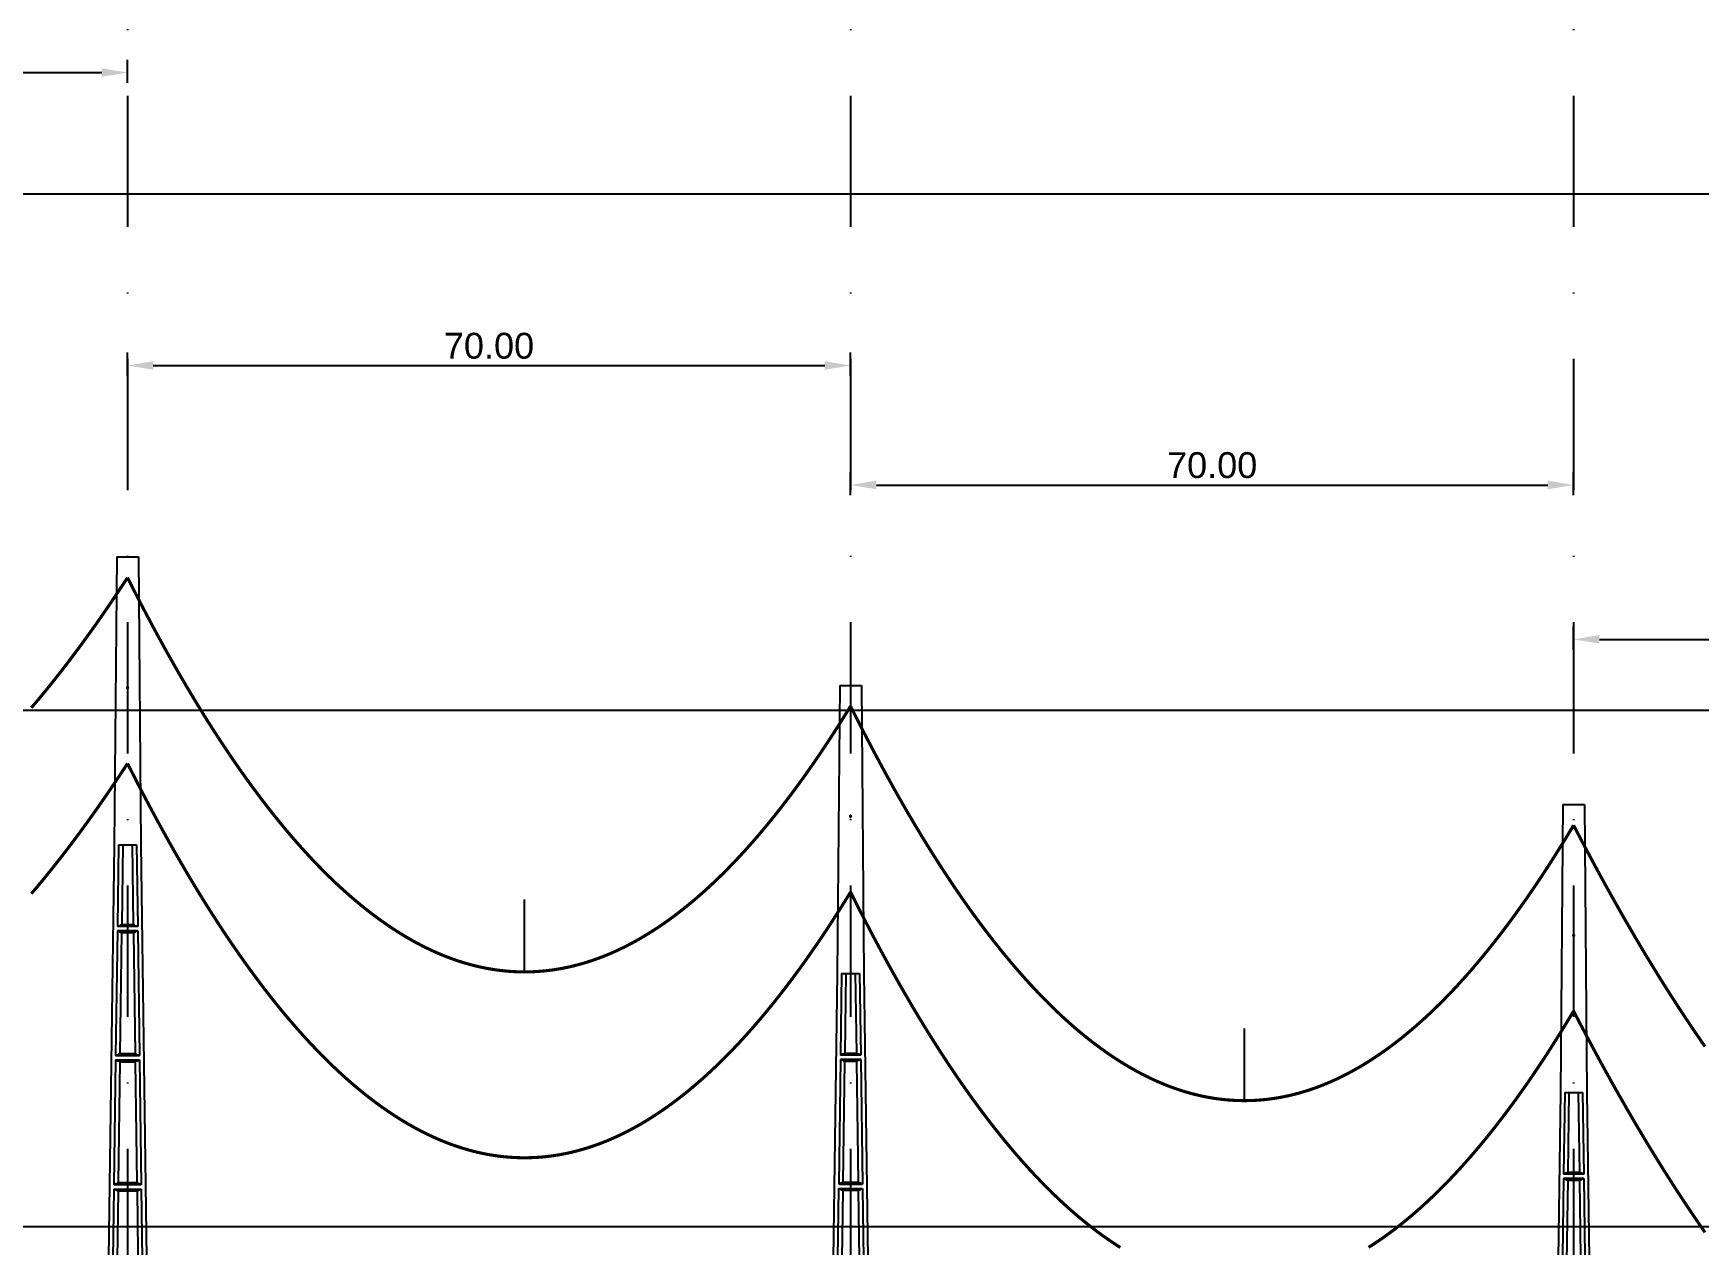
# Model space of a CAD drawing. Header units: metres. Extents: x -121 to 9872, y 3505 to 10721.
# Drawn here: x 1651.3 to 1812.5, y 6975.2 to 7092.5 of the extents above; entities that cross this region are included whole.
import ezdxf

# ---------------------------------------------------------------- set-up
doc = ezdxf.new("R2010")
doc.units = ezdxf.units.M
doc.header["$PDMODE"] = 2
doc.linetypes.add('DASHDOT', pattern=[25.4, 12.7, -6.35, 0, -6.35])
for name, color, linetype in [('CON-EOL- CA ORCHID', 240, 'Continuous'), ('CON-EOL- FO', 101, 'Continuous'), ('cotas', 7, 'Continuous'), ('GRID', 253, 'Continuous'), ('POSTE DT', 7, 'Continuous')]:
    doc.layers.add(name, color=color, linetype=linetype)
doc.styles.get("Standard").update_dxf_attribs({"font": 'arial.ttf'})
doc.dimstyles.new('ISO-25', dxfattribs={"dimtxt": 2.5, "dimasz": 2.5, "dimexe": 1.25, "dimexo": 0.625, "dimtad": 1, "dimzin": 1, "dimtxsty": 'Standard', "dimcen": 2.5, "dimaunit": 1, "dimadec": 3, "dimazin": 3, "dimtfac": 1, "dimtmove": 0, "dimatfit": 3, "dimfxlon": 1, "dimarcsym": 0})

# ---------------------------------------------------------------- blocks, each defined once
blk = doc.blocks.new('*U11')
at = {"layer": 'POSTE DT', "extrusion": (0, 1, 0)}
for p, q in [((-3.31, 349.86), (-4.05, 262)), ((-3.31, 349.86), (3.31, 349.86)), ((3.31, 349.86), (4.06, 262)), ((-4.05, 262), (-7.72, 0)), ((-4.05, 262), (-4.05, 262)), ((-2.73, 262), (-3.08, 237.05)), ((-2.73, 262), (2.75, 262)), ((-1.42, 262), (-1.77, 237.57)), ((1.43, 262), (1.77, 237.57)), ((2.75, 262), (3.1, 237.05)), ((4.06, 262), (7.72, 0)), ((-3.1, 235.74), (-3.63, 197.65)), ((3.11, 235.73), (-3.1, 235.74)), ((3.1, 237.05), (-3.08, 237.05)), ((-1.8, 235.21), (-2.32, 198.19)), ((1.8, 235.21), (2.32, 198.19)), ((3.11, 235.73), (3.65, 197.65)), ((-3.65, 196.34), (-4.19, 158.25)), ((-2.35, 195.8), (-2.87, 158.8)), ((2.35, 195.8), (2.87, 158.8)), ((3.66, 196.34), (4.2, 158.25)), ((-4.21, 156.94), (-4.74, 118.85)), ((-2.9, 156.39), (-3.42, 119.41)), ((2.91, 156.39), (3.42, 119.41)), ((4.21, 156.94), (4.75, 118.85)), ((-4.76, 117.54), (-5.29, 79.45)), ((4.77, 117.54), (-4.76, 117.54)), ((4.75, 118.85), (-4.74, 118.85)), ((-3.46, 116.98), (-3.97, 80.02)), ((3.46, 116.98), (3.98, 80.02)), ((4.77, 117.54), (5.3, 79.45)), ((-5.31, 78.14), (-5.85, 40.06)), ((5.32, 78.14), (-5.31, 78.14)), ((5.3, 79.45), (-5.29, 79.45)), ((-4.01, 77.57), (-4.53, 40.63)), ((4.01, 77.57), (4.53, 40.63)), ((5.32, 78.14), (5.85, 40.06)), ((-5.86, 38.74), (-6.41, 0)), ((5.87, 38.74), (-5.86, 38.74)), ((5.85, 40.06), (-5.85, 40.06)), ((-4.56, 38.17), (-5.1, 0)), ((4.56, 38.17), (5.1, 0)), ((5.87, 38.74), (6.41, 0)), ((-6.41, 0), (-7.72, 0)), ((-5.1, 0), (-6.41, 0)), ((5.1, 0), (-5.1, 0)), ((6.41, 0), (5.1, 0)), ((7.72, 0), (6.41, 0))]:
    blk.add_line(p, q, dxfattribs=at)
at = {"layer": 'POSTE DT', "ltscale": 3}
for points in [[(-3.65, 196.34), (3.66, 196.34)], [(-3.63, 197.65), (3.65, 197.65)], [(4.2, 158.25), (-4.19, 158.25)], [(-4.21, 156.94), (4.21, 156.94)]]:
    blk.add_lwpolyline(points, dxfattribs=at)
at = {"layer": 'POSTE DT'}
for points, knots in [([(0.25, 309.94), (0.25, 309.93), (0.25, 309.93), (0.25, 309.92), (0.25, 309.91), (0.25, 309.9), (0.25, 309.89), (0.24, 309.85), (0.22, 309.82), (0.19, 309.77), (0.16, 309.74), (0.11, 309.71), (0.08, 309.7), (0.01, 309.68), (-0.02, 309.68), (-0.08, 309.7), (-0.11, 309.71), (-0.16, 309.74), (-0.18, 309.76), (-0.21, 309.8), (-0.22, 309.82), (-0.24, 309.85), (-0.24, 309.87), (-0.25, 309.89), (-0.25, 309.9), (-0.25, 309.92), (-0.25, 309.92), (-0.25, 309.93), (-0.25, 309.94), (-0.25, 309.95), (-0.25, 309.95), (-0.25, 309.96), (-0.25, 309.97), (-0.24, 310), (-0.23, 310.02), (-0.21, 310.07), (-0.2, 310.09), (-0.15, 310.14), (-0.13, 310.15), (-0.07, 310.18), (-0.03, 310.19), (0.03, 310.19), (0.06, 310.18), (0.12, 310.16), (0.14, 310.14), (0.18, 310.11), (0.2, 310.09), (0.21, 310.06), (0.22, 310.05), (0.23, 310.04), (0.24, 310.01), (0.24, 309.99), (0.25, 309.97), (0.25, 309.96), (0.25, 309.95), (0.25, 309.94), (0.25, 309.94), (0.25, 309.94), (0.25, 309.94)], [-54.728303, -54.728303, -54.728303, -54.728303, -54.309038, -54.309038, -53.647169, -53.647169, -52.532885, -52.532885, -48.86224, -48.86224, -45.282765, -45.282765, -41.52867, -41.52867, -37.867486, -37.867486, -34.454589, -34.454589, -31.301423, -31.301423, -28.48103, -28.48103, -26.961755, -26.961755, -25.7544, -25.7544, -25.136228, -25.136228, -24.64409, -24.64409, -24.094201, -24.094201, -23.191199, -23.191199, -20.494482, -20.494482, -17.342863, -17.342863, -13.645538, -13.645538, -9.835989, -9.835989, -6.296781, -6.296781, -3.005029, -3.005029, 0, 0, 0, 1.527594, 1.527594, 3.697216, 3.697216, 4.489727, 4.489727, 5.01438, 5.01438, 5.095313, 5.095313, 5.095313, 5.095313]), ([(-3.1, 235.74), (-2.88, 235.65), (-2.67, 235.56), (-2.23, 235.39), (-2.02, 235.3), (-1.8, 235.21)], [0.055576, 0.055576, 0.055576, 0.055576, 56.767409, 56.767409, 113.50757, 113.50757, 113.50757, 113.50757]), ([(-1.77, 237.57), (-1.99, 237.49), (-2.21, 237.4), (-2.64, 237.22), (-2.86, 237.14), (-3.08, 237.05)], [0, 0, 0, 0, 56.660495, 56.660495, 113.412826, 113.412826, 113.412826, 113.412826]), ([(-1.8, 235.21), (-1.2, 235.21), (-0.6, 235.21), (0.6, 235.21), (1.2, 235.21), (1.8, 235.21)], [0, 0, 0, 0, 68.567797, 68.567797, 137.136247, 137.136247, 137.136247, 137.136247]), ([(1.77, 237.57), (1.18, 237.57), (0.59, 237.57), (-0.59, 237.57), (-1.18, 237.57), (-1.77, 237.57)], [0, 0, 0, 0, 67.306894, 67.306894, 134.614447, 134.614447, 134.614447, 134.614447]), ([(3.1, 237.05), (2.87, 237.14), (2.65, 237.23), (2.21, 237.4), (1.99, 237.49), (1.77, 237.57)], [0, 0, 0, 0, 56.738948, 56.738948, 113.38731, 113.38731, 113.38731, 113.38731]), ([(1.8, 235.21), (2.02, 235.3), (2.24, 235.38), (2.68, 235.56), (2.89, 235.65), (3.11, 235.73)], [0, 0, 0, 0, 56.845349, 56.845349, 113.599799, 113.599799, 113.599799, 113.599799]), ([(-3.65, 196.34), (-3.43, 196.25), (-3.22, 196.16), (-2.78, 195.98), (-2.57, 195.89), (-2.35, 195.8)], [0.054307, 0.054307, 0.054307, 0.054307, 63.527131, 63.527131, 127.063246, 127.063246, 127.063246, 127.063246]), ([(-2.32, 198.19), (-2.54, 198.1), (-2.76, 198.01), (-3.2, 197.83), (-3.41, 197.74), (-3.63, 197.65)], [0, 0, 0, 0, 63.412073, 63.412073, 126.777421, 126.777421, 126.777421, 126.777421]), ([(-2.35, 195.8), (-1.57, 195.8), (-0.78, 195.8), (0.79, 195.8), (1.57, 195.8), (2.35, 195.8)], [0, 0, 0, 0, 89.585713, 89.585713, 179.17191, 179.17191, 179.17191, 179.17191]), ([(2.32, 198.19), (1.55, 198.19), (0.77, 198.19), (-0.77, 198.19), (-1.55, 198.19), (-2.32, 198.19)], [0, 0, 0, 0, 88.31008, 88.31008, 176.620652, 176.620652, 176.620652, 176.620652]), ([(3.65, 197.65), (3.43, 197.74), (3.2, 197.83), (2.76, 198.01), (2.54, 198.1), (2.32, 198.19)], [0, 0, 0, 0, 63.488119, 63.488119, 126.880939, 126.880939, 126.880939, 126.880939]), ([(2.35, 195.8), (2.57, 195.89), (2.79, 195.98), (3.23, 196.16), (3.45, 196.25), (3.66, 196.34)], [0, 0, 0, 0, 63.60246, 63.60246, 127.109696, 127.109696, 127.109696, 127.109696]), ([(-2.87, 158.8), (-3.09, 158.71), (-3.31, 158.62), (-3.75, 158.43), (-3.97, 158.34), (-4.19, 158.25)], [0, 0, 0, 0, 70.301707, 70.301707, 140.590947, 140.590947, 140.590947, 140.590947]), ([(2.87, 158.8), (1.92, 158.8), (0.96, 158.8), (-0.96, 158.8), (-1.91, 158.8), (-2.87, 158.8)], [0, 0, 0, 0, 109.314454, 109.314454, 218.629264, 218.629264, 218.629264, 218.629264]), ([(4.2, 158.25), (3.98, 158.34), (3.76, 158.44), (3.31, 158.62), (3.09, 158.71), (2.87, 158.8)], [0, 0, 0, 0, 70.379198, 70.379198, 140.659718, 140.659718, 140.659718, 140.659718]), ([(-4.21, 156.94), (-3.99, 156.85), (-3.77, 156.75), (-3.34, 156.57), (-3.12, 156.48), (-2.9, 156.39)], [0.053423, 0.053423, 0.053423, 0.053423, 70.429742, 70.429742, 140.90167, 140.90167, 140.90167, 140.90167]), ([(-2.9, 156.39), (-1.94, 156.39), (-0.97, 156.39), (0.97, 156.39), (1.94, 156.39), (2.91, 156.39)], [0, 0, 0, 0, 110.60219, 110.60219, 221.20473, 221.20473, 221.20473, 221.20473]), ([(2.91, 156.39), (3.12, 156.48), (3.34, 156.57), (3.78, 156.75), (4, 156.85), (4.21, 156.94)], [0, 0, 0, 0, 70.506649, 70.506649, 140.914701, 140.914701, 140.914701, 140.914701]), ([(-4.76, 117.54), (-4.54, 117.45), (-4.32, 117.35), (-3.89, 117.17), (-3.67, 117.07), (-3.46, 116.98)], [0.052784, 0.052784, 0.052784, 0.052784, 77.438432, 77.438432, 154.950301, 154.950301, 154.950301, 154.950301]), ([(-3.42, 119.41), (-3.64, 119.32), (-3.86, 119.23), (-4.3, 119.04), (-4.52, 118.95), (-4.74, 118.85)], [0, 0, 0, 0, 77.299547, 77.299547, 154.618634, 154.618634, 154.618634, 154.618634]), ([(-3.46, 116.98), (-2.3, 116.98), (-1.15, 116.98), (1.15, 116.98), (2.31, 116.98), (3.46, 116.98)], [0, 0, 0, 0, 131.617604, 131.617604, 263.235447, 263.235447, 263.235447, 263.235447]), ([(3.42, 119.41), (2.28, 119.41), (1.14, 119.41), (-1.14, 119.41), (-2.28, 119.41), (-3.42, 119.41)], [0, 0, 0, 0, 130.319901, 130.319901, 260.640046, 260.640046, 260.640046, 260.640046]), ([(4.75, 118.85), (4.53, 118.95), (4.31, 119.04), (3.87, 119.23), (3.64, 119.32), (3.42, 119.41)], [0, 0, 0, 0, 77.381597, 77.381597, 154.66183, 154.66183, 154.66183, 154.66183]), ([(3.46, 116.98), (3.68, 117.07), (3.89, 117.17), (4.33, 117.35), (4.55, 117.45), (4.77, 117.54)], [0, 0, 0, 0, 77.520013, 77.520013, 154.938747, 154.938747, 154.938747, 154.938747]), ([(-5.31, 78.14), (-5.09, 78.05), (-4.88, 77.95), (-4.44, 77.76), (-4.23, 77.67), (-4.01, 77.57)], [0.052308, 0.052308, 0.052308, 0.052308, 84.527725, 84.527725, 169.158824, 169.158824, 169.158824, 169.158824]), ([(-3.97, 80.02), (-4.19, 79.93), (-4.41, 79.83), (-4.85, 79.64), (-5.07, 79.55), (-5.29, 79.45)], [0, 0, 0, 0, 84.379671, 84.379671, 168.809376, 168.809376, 168.809376, 168.809376]), ([(-4.01, 77.57), (-2.67, 77.57), (-1.34, 77.57), (1.34, 77.57), (2.67, 77.57), (4.01, 77.57)], [0, 0, 0, 0, 152.632212, 152.632212, 305.264569, 305.264569, 305.264569, 305.264569]), ([(3.98, 80.02), (2.65, 80.02), (1.33, 80.02), (-1.32, 80.02), (-2.65, 80.02), (-3.97, 80.02)], [0, 0, 0, 0, 151.326157, 151.326157, 302.652465, 302.652465, 302.652465, 302.652465]), ([(5.3, 79.45), (5.08, 79.55), (4.86, 79.64), (4.42, 79.83), (4.2, 79.93), (3.98, 80.02)], [0, 0, 0, 0, 84.46863, 84.46863, 168.833721, 168.833721, 168.833721, 168.833721]), ([(4.01, 77.57), (4.23, 77.67), (4.45, 77.76), (4.88, 77.95), (5.1, 78.05), (5.32, 78.14)], [0, 0, 0, 0, 84.616316, 84.616316, 169.129178, 169.129178, 169.129178, 169.129178]), ([(-5.86, 38.74), (-5.65, 38.65), (-5.43, 38.55), (-5, 38.36), (-4.78, 38.26), (-4.56, 38.17)], [0.026524, 0.026524, 0.026524, 0.026524, 91.679563, 91.679563, 183.466041, 183.466041, 183.466041, 183.466041]), ([(-4.53, 40.63), (-4.75, 40.53), (-4.97, 40.44), (-5.41, 40.25), (-5.63, 40.15), (-5.85, 40.06)], [0, 0, 0, 0, 91.523648, 91.523648, 183.126775, 183.126775, 183.126775, 183.126775]), ([(-4.56, 38.17), (-3.04, 38.17), (-1.52, 38.17), (1.52, 38.17), (3.04, 38.17), (4.56, 38.17)], [0, 0, 0, 0, 173.646192, 173.646192, 347.292451, 347.292451, 347.292451, 347.292451]), ([(4.53, 40.63), (3.02, 40.63), (1.51, 40.63), (-1.51, 40.63), (-3.02, 40.63), (-4.53, 40.63)], [0, 0, 0, 0, 172.33304, 172.33304, 344.666151, 344.666151, 344.666151, 344.666151]), ([(5.85, 40.06), (5.63, 40.15), (5.41, 40.25), (4.97, 40.44), (4.75, 40.53), (4.53, 40.63)], [0, 0, 0, 0, 91.621326, 91.621326, 183.137324, 183.137324, 183.137324, 183.137324]), ([(4.56, 38.17), (4.78, 38.26), (5, 38.36), (5.43, 38.55), (5.65, 38.65), (5.87, 38.74)], [0, 0, 0, 0, 91.776928, 91.776928, 183.448614, 183.448614, 183.448614, 183.448614])]:
    blk.add_open_spline(points, degree=3, knots=knots, dxfattribs=at)
blk = doc.blocks.new('*D338')
at = {"layer": 'cotas', "color": 0, "lineweight": -2, "transparency": 16777216}
for p, q in [((1561.9, 7087.71), (1561.9, 7089.96)), ((1660.4, 7087.71), (1660.4, 7089.96)), ((1564.4, 7088.71), (1657.9, 7088.71))]:
    blk.add_line(p, q, dxfattribs=at)
at = {"layer": 'cotas', "color": 0, "transparency": 16777216}
for points in [[(1564.4, 7089.13), (1564.4, 7088.3), (1561.9, 7088.71)], [(1657.9, 7089.13), (1657.9, 7088.3), (1660.4, 7088.71)]]:
    blk.add_solid(points, dxfattribs=at)
at = {"layer": 'Defpoints', "color": 0, "transparency": 16777216}
for p in [(1660.4, 7088.71), (1561.9, 7079.88), (1660.4, 7041.8)]:
    blk.add_point(p, dxfattribs=at)
at = {"layer": 'cotas', "color": 0, "transparency": 16777216, "insert": (1611.15, 7090.61), "char_height": 2.5, "attachment_point": 5}
blk.add_mtext('98.50', dxfattribs=at)
blk = doc.blocks.new('*D339')
at = {"layer": 'cotas', "color": 0, "lineweight": -2, "transparency": 16777216}
for p, q in [((1660.4, 7059.34), (1660.4, 7061.59)), ((1730.4, 7059.34), (1730.4, 7061.59)), ((1662.9, 7060.34), (1727.9, 7060.34))]:
    blk.add_line(p, q, dxfattribs=at)
at = {"layer": 'cotas', "color": 0, "transparency": 16777216}
for points in [[(1662.9, 7060.76), (1662.9, 7059.93), (1660.4, 7060.34)], [(1727.9, 7060.76), (1727.9, 7059.93), (1730.4, 7060.34)]]:
    blk.add_solid(points, dxfattribs=at)
at = {"layer": 'Defpoints', "color": 0, "transparency": 16777216}
for p in [(1730.4, 7060.34), (1660.4, 7041.8), (1730.4, 7038.35)]:
    blk.add_point(p, dxfattribs=at)
at = {"layer": 'cotas', "color": 0, "transparency": 16777216, "insert": (1695.4, 7062.24), "char_height": 2.5, "attachment_point": 5}
blk.add_mtext('70.00', dxfattribs=at)
blk = doc.blocks.new('*D340')
at = {"layer": 'cotas', "color": 0, "lineweight": -2, "transparency": 16777216}
for p, q in [((1730.4, 7047.77), (1730.4, 7050.02)), ((1800.41, 7047.77), (1800.41, 7050.02)), ((1732.9, 7048.77), (1797.91, 7048.77))]:
    blk.add_line(p, q, dxfattribs=at)
at = {"layer": 'cotas', "color": 0, "transparency": 16777216}
for points in [[(1732.9, 7049.19), (1732.9, 7048.36), (1730.4, 7048.77)], [(1797.91, 7049.19), (1797.91, 7048.36), (1800.41, 7048.77)]]:
    blk.add_solid(points, dxfattribs=at)
at = {"layer": 'Defpoints', "color": 0, "transparency": 16777216}
for p in [(1800.41, 7048.77), (1730.4, 7029.35), (1800.41, 7017.82)]:
    blk.add_point(p, dxfattribs=at)
at = {"layer": 'cotas', "color": 0, "transparency": 16777216, "insert": (1765.41, 7050.68), "char_height": 2.5, "attachment_point": 5}
blk.add_mtext('70.00', dxfattribs=at)
blk = doc.blocks.new('*D341')
at = {"layer": 'cotas', "color": 0, "lineweight": -2, "transparency": 16777216}
for p, q in [((1800.41, 7032.82), (1800.41, 7035.07)), ((1895.1, 7032.82), (1895.1, 7035.07)), ((1802.91, 7033.82), (1892.6, 7033.82))]:
    blk.add_line(p, q, dxfattribs=at)
at = {"layer": 'cotas', "color": 0, "transparency": 16777216}
for points in [[(1802.91, 7034.24), (1802.91, 7033.41), (1800.41, 7033.82)], [(1892.6, 7034.24), (1892.6, 7033.41), (1895.1, 7033.82)]]:
    blk.add_solid(points, dxfattribs=at)
at = {"layer": 'Defpoints', "color": 0, "transparency": 16777216}
for p in [(1895.1, 7033.82), (1800.41, 7017.82), (1895.1, 7011.05)]:
    blk.add_point(p, dxfattribs=at)
at = {"layer": 'cotas', "color": 0, "transparency": 16777216, "insert": (1847.76, 7035.73), "char_height": 2.5, "attachment_point": 5}
blk.add_mtext('94.70', dxfattribs=at)

msp = doc.modelspace()

# ---------------------------------------------------------------- linework, layer by layer
at = {"layer": 'CON-EOL- CA ORCHID'}
for p, q in [((1698.836, 7001.618), (1698.836, 7008.618)), ((1768.531, 6989.151), (1768.531, 6996.151))]:
    msp.add_line(p, q, dxfattribs=at)
at = {"layer": 'CON-EOL- CA ORCHID', "const_width": 0.3}
for points in [[(1651.091, 7027.19), (1651.581, 7027.769), (1652.071, 7028.357), (1652.562, 7028.955), (1653.052, 7029.562), (1653.542, 7030.179), (1654.032, 7030.805), (1654.522, 7031.441), (1655.012, 7032.086), (1655.502, 7032.74), (1655.992, 7033.404), (1656.482, 7034.077), (1656.972, 7034.76), (1657.462, 7035.452), (1657.952, 7036.154), (1658.442, 7036.865), (1658.932, 7037.585), (1659.422, 7038.315), (1659.912, 7039.054), (1660.402, 7039.803)], [(1660.402, 7039.803), (1660.751, 7039.112), (1661.099, 7038.427), (1661.447, 7037.749), (1661.795, 7037.077), (1662.144, 7036.411), (1662.492, 7035.752), (1662.84, 7035.099), (1663.188, 7034.453), (1663.537, 7033.812), (1663.885, 7033.179), (1664.233, 7032.551), (1664.582, 7031.93), (1664.93, 7031.315), (1665.278, 7030.707), (1665.626, 7030.105), (1665.975, 7029.509), (1666.323, 7028.919), (1666.671, 7028.336), (1667.019, 7027.76), (1667.368, 7027.189), (1667.716, 7026.625), (1668.064, 7026.067), (1668.413, 7025.516), (1668.761, 7024.971), (1669.109, 7024.432), (1669.457, 7023.9), (1669.806, 7023.373), (1670.154, 7022.854), (1670.502, 7022.34), (1670.85, 7021.833), (1671.199, 7021.332), (1671.547, 7020.838), (1671.895, 7020.349), (1672.243, 7019.868), (1672.592, 7019.392), (1672.94, 7018.923), (1673.288, 7018.46), (1673.637, 7018.003), (1673.985, 7017.553), (1674.333, 7017.109), (1674.681, 7016.671), (1675.03, 7016.239), (1675.378, 7015.814), (1675.726, 7015.395), (1676.074, 7014.983), (1676.423, 7014.576), (1676.771, 7014.176), (1677.119, 7013.783), (1677.467, 7013.395), (1677.816, 7013.014), (1678.164, 7012.639), (1678.512, 7012.271), (1678.861, 7011.908), (1679.209, 7011.552), (1679.557, 7011.203), (1679.905, 7010.859), (1680.254, 7010.522), (1680.602, 7010.191), (1680.95, 7009.867), (1681.298, 7009.548), (1681.647, 7009.236), (1681.995, 7008.931), (1682.343, 7008.631), (1682.692, 7008.338), (1683.04, 7008.051), (1683.388, 7007.77), (1683.736, 7007.496), (1684.085, 7007.228), (1684.433, 7006.966), (1684.781, 7006.71), (1685.129, 7006.461), (1685.478, 7006.218), (1685.826, 7005.981), (1686.174, 7005.75), (1686.522, 7005.526), (1686.871, 7005.308), (1687.219, 7005.096), (1687.567, 7004.891), (1687.916, 7004.692), (1688.264, 7004.499), (1688.612, 7004.312), (1688.96, 7004.132), (1689.309, 7003.957), (1689.657, 7003.79), (1690.005, 7003.628), (1690.353, 7003.472), (1690.702, 7003.323), (1691.05, 7003.18), (1691.398, 7003.044), (1691.747, 7002.913), (1692.095, 7002.789), (1692.443, 7002.671), (1692.791, 7002.56), (1693.14, 7002.454), (1693.488, 7002.355), (1693.836, 7002.262), (1694.184, 7002.176), (1694.533, 7002.095), (1694.881, 7002.021), (1695.229, 7001.953), (1695.577, 7001.892), (1695.926, 7001.836), (1696.274, 7001.787), (1696.622, 7001.745), (1696.971, 7001.708), (1697.319, 7001.678), (1697.667, 7001.653), (1698.015, 7001.636), (1698.364, 7001.624), (1698.712, 7001.619), (1699.06, 7001.62), (1699.408, 7001.627), (1699.757, 7001.64), (1700.105, 7001.66), (1700.453, 7001.686), (1700.801, 7001.718), (1701.15, 7001.756), (1701.498, 7001.801), (1701.846, 7001.852), (1702.195, 7001.909), (1702.543, 7001.972), (1702.891, 7002.042), (1703.239, 7002.118), (1703.588, 7002.2), (1703.936, 7002.289), (1704.284, 7002.383), (1704.632, 7002.484), (1704.981, 7002.591), (1705.329, 7002.705), (1705.677, 7002.824), (1706.026, 7002.95), (1706.374, 7003.083), (1706.722, 7003.221), (1707.07, 7003.366), (1707.419, 7003.517), (1707.767, 7003.674), (1708.115, 7003.837), (1708.463, 7004.007), (1708.812, 7004.183), (1709.16, 7004.365), (1709.508, 7004.554), (1709.856, 7004.749), (1710.205, 7004.95), (1710.553, 7005.157), (1710.901, 7005.371), (1711.25, 7005.59), (1711.598, 7005.816), (1711.946, 7006.049), (1712.294, 7006.287), (1712.643, 7006.532), (1712.991, 7006.783), (1713.339, 7007.041), (1713.687, 7007.304), (1714.036, 7007.574), (1714.384, 7007.851), (1714.732, 7008.133), (1715.081, 7008.422), (1715.429, 7008.717), (1715.777, 7009.018), (1716.125, 7009.326), (1716.474, 7009.64), (1716.822, 7009.96), (1717.17, 7010.286), (1717.518, 7010.619), (1717.867, 7010.958), (1718.215, 7011.303), (1718.563, 7011.655), (1718.911, 7012.012), (1719.26, 7012.376), (1719.608, 7012.747), (1719.956, 7013.123), (1720.305, 7013.506), (1720.653, 7013.896), (1721.001, 7014.291), (1721.349, 7014.693), (1721.698, 7015.101), (1722.046, 7015.515), (1722.394, 7015.936), (1722.742, 7016.363), (1723.091, 7016.796), (1723.439, 7017.236), (1723.787, 7017.682), (1724.135, 7018.134), (1724.484, 7018.593), (1724.832, 7019.057), (1725.18, 7019.529), (1725.529, 7020.006), (1725.877, 7020.49), (1726.225, 7020.98), (1726.573, 7021.476), (1726.922, 7021.979), (1727.27, 7022.488), (1727.618, 7023.003), (1727.966, 7023.525), (1728.315, 7024.053), (1728.663, 7024.587), (1729.011, 7025.128), (1729.36, 7025.674), (1729.708, 7026.228), (1730.056, 7026.787), (1730.404, 7027.353)], [(1730.404, 7027.353), (1730.753, 7026.656), (1731.101, 7025.966), (1731.449, 7025.282), (1731.797, 7024.604), (1732.146, 7023.933), (1732.494, 7023.268), (1732.842, 7022.61), (1733.19, 7021.959), (1733.539, 7021.313), (1733.887, 7020.675), (1734.235, 7020.042), (1734.583, 7019.416), (1734.932, 7018.797), (1735.28, 7018.184), (1735.628, 7017.578), (1735.976, 7016.978), (1736.325, 7016.384), (1736.673, 7015.797), (1737.021, 7015.216), (1737.37, 7014.642), (1737.718, 7014.074), (1738.066, 7013.513), (1738.414, 7012.958), (1738.763, 7012.409), (1739.111, 7011.867), (1739.459, 7011.331), (1739.807, 7010.802), (1740.156, 7010.279), (1740.504, 7009.763), (1740.852, 7009.253), (1741.2, 7008.749), (1741.549, 7008.252), (1741.897, 7007.762), (1742.245, 7007.277), (1742.593, 7006.799), (1742.942, 7006.328), (1743.29, 7005.863), (1743.638, 7005.404), (1743.986, 7004.952), (1744.335, 7004.506), (1744.683, 7004.067), (1745.031, 7003.634), (1745.379, 7003.207), (1745.728, 7002.787), (1746.076, 7002.373), (1746.424, 7001.966), (1746.772, 7001.565), (1747.121, 7001.17), (1747.469, 7000.782), (1747.817, 7000.4), (1748.166, 7000.025), (1748.514, 6999.655), (1748.862, 6999.293), (1749.21, 6998.937), (1749.559, 6998.587), (1749.907, 6998.243), (1750.255, 6997.906), (1750.603, 6997.575), (1750.952, 6997.251), (1751.3, 6996.933), (1751.648, 6996.621), (1751.996, 6996.316), (1752.345, 6996.017), (1752.693, 6995.725), (1753.041, 6995.439), (1753.389, 6995.159), (1753.738, 6994.886), (1754.086, 6994.619), (1754.434, 6994.358), (1754.782, 6994.104), (1755.131, 6993.856), (1755.479, 6993.614), (1755.827, 6993.379), (1756.175, 6993.151), (1756.524, 6992.928), (1756.872, 6992.712), (1757.22, 6992.502), (1757.569, 6992.299), (1757.917, 6992.102), (1758.265, 6991.912), (1758.613, 6991.727), (1758.962, 6991.55), (1759.31, 6991.378), (1759.658, 6991.213), (1760.006, 6991.054), (1760.355, 6990.902), (1760.703, 6990.756), (1761.051, 6990.616), (1761.399, 6990.483), (1761.748, 6990.356), (1762.096, 6990.235), (1762.444, 6990.121), (1762.792, 6990.013), (1763.141, 6989.912), (1763.489, 6989.816), (1763.837, 6989.728), (1764.185, 6989.645), (1764.534, 6989.569), (1764.882, 6989.499), (1765.23, 6989.436), (1765.578, 6989.379), (1765.927, 6989.328), (1766.275, 6989.284), (1766.623, 6989.246), (1766.971, 6989.214), (1767.32, 6989.189), (1767.668, 6989.17), (1768.016, 6989.157), (1768.365, 6989.151), (1768.713, 6989.151), (1769.061, 6989.158), (1769.409, 6989.171), (1769.758, 6989.19), (1770.106, 6989.216), (1770.454, 6989.247), (1770.802, 6989.286), (1771.151, 6989.33), (1771.499, 6989.381), (1771.847, 6989.439), (1772.195, 6989.502), (1772.544, 6989.572), (1772.892, 6989.649), (1773.24, 6989.732), (1773.588, 6989.821), (1773.937, 6989.916), (1774.285, 6990.018), (1774.633, 6990.126), (1774.981, 6990.241), (1775.33, 6990.361), (1775.678, 6990.489), (1776.026, 6990.622), (1776.374, 6990.762), (1776.723, 6990.909), (1777.071, 6991.061), (1777.419, 6991.22), (1777.768, 6991.386), (1778.116, 6991.558), (1778.464, 6991.736), (1778.812, 6991.92), (1779.161, 6992.111), (1779.509, 6992.308), (1779.857, 6992.512), (1780.205, 6992.722), (1780.554, 6992.938), (1780.902, 6993.161), (1781.25, 6993.39), (1781.598, 6993.625), (1781.947, 6993.867), (1782.295, 6994.115), (1782.643, 6994.37), (1782.991, 6994.631), (1783.34, 6994.898), (1783.688, 6995.171), (1784.036, 6995.451), (1784.384, 6995.738), (1784.733, 6996.031), (1785.081, 6996.33), (1785.429, 6996.635), (1785.777, 6996.947), (1786.126, 6997.265), (1786.474, 6997.59), (1786.822, 6997.921), (1787.17, 6998.258), (1787.519, 6998.602), (1787.867, 6998.952), (1788.215, 6999.309), (1788.564, 6999.672), (1788.912, 7000.041), (1789.26, 7000.417), (1789.608, 7000.799), (1789.957, 7001.188), (1790.305, 7001.583), (1790.653, 7001.984), (1791.001, 7002.392), (1791.35, 7002.806), (1791.698, 7003.226), (1792.046, 7003.653), (1792.394, 7004.087), (1792.743, 7004.526), (1793.091, 7004.972), (1793.439, 7005.425), (1793.787, 7005.884), (1794.136, 7006.349), (1794.484, 7006.821), (1794.832, 7007.299), (1795.18, 7007.784), (1795.529, 7008.275), (1795.877, 7008.772), (1796.225, 7009.276), (1796.573, 7009.786), (1796.922, 7010.303), (1797.27, 7010.826), (1797.618, 7011.355), (1797.967, 7011.891), (1798.315, 7012.434), (1798.663, 7012.983), (1799.011, 7013.538), (1799.36, 7014.099), (1799.708, 7014.668), (1800.056, 7015.242), (1800.404, 7015.823)], [(1800.404, 7015.823), (1800.875, 7014.915), (1801.347, 7014.015), (1801.818, 7013.124), (1802.289, 7012.242), (1802.76, 7011.369), (1803.231, 7010.505), (1803.702, 7009.649), (1804.173, 7008.803), (1804.645, 7007.965), (1805.116, 7007.136), (1805.587, 7006.316), (1806.058, 7005.505), (1806.529, 7004.702), (1807, 7003.908), (1807.471, 7003.124), (1807.943, 7002.348), (1808.414, 7001.58), (1808.885, 7000.822), (1809.356, 7000.072), (1809.827, 6999.332), (1810.298, 6998.6), (1810.77, 6997.876), (1811.241, 6997.162), (1811.712, 6996.456), (1812.183, 6995.76), (1812.654, 6995.072), (1813.125, 6994.392)]]:
    msp.add_lwpolyline(points, dxfattribs=at)
at = {"layer": 'CON-EOL- FO', "lineweight": 30, "const_width": 0.3}
for points in [[(1651.091, 7009.19), (1651.581, 7009.769), (1652.071, 7010.357), (1652.562, 7010.955), (1653.052, 7011.563), (1653.542, 7012.179), (1654.032, 7012.805), (1654.522, 7013.441), (1655.012, 7014.086), (1655.502, 7014.74), (1655.992, 7015.404), (1656.482, 7016.078), (1656.972, 7016.76), (1657.462, 7017.452), (1657.952, 7018.154), (1658.442, 7018.865), (1658.932, 7019.585), (1659.422, 7020.315), (1659.912, 7021.055), (1660.402, 7021.803)], [(1651.091, 7009.19), (1651.581, 7009.769), (1652.071, 7010.357), (1652.562, 7010.955), (1653.052, 7011.563), (1653.542, 7012.179), (1654.032, 7012.805), (1654.522, 7013.441), (1655.012, 7014.086), (1655.502, 7014.74), (1655.992, 7015.404), (1656.482, 7016.078), (1656.972, 7016.76), (1657.462, 7017.452), (1657.952, 7018.154), (1658.442, 7018.865), (1658.932, 7019.585), (1659.422, 7020.315), (1659.912, 7021.055), (1660.402, 7021.803)], [(1660.402, 7021.803), (1660.751, 7021.112), (1661.099, 7020.428), (1661.447, 7019.749), (1661.795, 7019.077), (1662.144, 7018.412), (1662.492, 7017.752), (1662.84, 7017.099), (1663.188, 7016.453), (1663.537, 7015.813), (1663.885, 7015.179), (1664.233, 7014.551), (1664.582, 7013.93), (1664.93, 7013.315), (1665.278, 7012.707), (1665.626, 7012.105), (1665.975, 7011.509), (1666.323, 7010.92), (1666.671, 7010.337), (1667.019, 7009.76), (1667.368, 7009.189), (1667.716, 7008.625), (1668.064, 7008.068), (1668.413, 7007.516), (1668.761, 7006.971), (1669.109, 7006.432), (1669.457, 7005.9), (1669.806, 7005.374), (1670.154, 7004.854), (1670.502, 7004.34), (1670.85, 7003.833), (1671.199, 7003.332), (1671.547, 7002.838), (1671.895, 7002.35), (1672.243, 7001.868), (1672.592, 7001.392), (1672.94, 7000.923), (1673.288, 7000.46), (1673.637, 7000.003), (1673.985, 6999.553), (1674.333, 6999.109), (1674.681, 6998.671), (1675.03, 6998.239), (1675.378, 6997.814), (1675.726, 6997.395), (1676.074, 6996.983), (1676.423, 6996.577), (1676.771, 6996.177), (1677.119, 6995.783), (1677.467, 6995.395), (1677.816, 6995.014), (1678.164, 6994.639), (1678.512, 6994.271), (1678.861, 6993.909), (1679.209, 6993.553), (1679.557, 6993.203), (1679.905, 6992.859), (1680.254, 6992.522), (1680.602, 6992.191), (1680.95, 6991.867), (1681.298, 6991.549), (1681.647, 6991.237), (1681.995, 6990.931), (1682.343, 6990.631), (1682.692, 6990.338), (1683.04, 6990.051), (1683.388, 6989.77), (1683.736, 6989.496), (1684.085, 6989.228), (1684.433, 6988.966), (1684.781, 6988.71), (1685.129, 6988.461), (1685.478, 6988.218), (1685.826, 6987.981), (1686.174, 6987.751), (1686.522, 6987.526), (1686.871, 6987.308), (1687.219, 6987.097), (1687.567, 6986.891), (1687.916, 6986.692), (1688.264, 6986.499), (1688.612, 6986.312), (1688.96, 6986.132), (1689.309, 6985.958), (1689.657, 6985.79), (1690.005, 6985.628), (1690.353, 6985.473), (1690.702, 6985.324), (1691.05, 6985.181), (1691.398, 6985.044), (1691.747, 6984.914), (1692.095, 6984.789), (1692.443, 6984.672), (1692.791, 6984.56), (1693.14, 6984.455), (1693.488, 6984.355), (1693.836, 6984.263), (1694.184, 6984.176), (1694.533, 6984.096), (1694.881, 6984.022), (1695.229, 6983.954), (1695.577, 6983.892), (1695.926, 6983.837), (1696.274, 6983.788), (1696.622, 6983.745), (1696.971, 6983.708), (1697.319, 6983.678), (1697.667, 6983.654), (1698.015, 6983.636), (1698.364, 6983.624), (1698.712, 6983.619), (1699.06, 6983.62), (1699.408, 6983.627), (1699.757, 6983.64), (1700.105, 6983.66), (1700.453, 6983.686), (1700.801, 6983.718), (1701.15, 6983.756), (1701.498, 6983.801), (1701.846, 6983.852), (1702.195, 6983.909), (1702.543, 6983.973), (1702.891, 6984.042), (1703.239, 6984.118), (1703.588, 6984.2), (1703.936, 6984.289), (1704.284, 6984.383), (1704.632, 6984.484), (1704.981, 6984.592), (1705.329, 6984.705), (1705.677, 6984.825), (1706.026, 6984.951), (1706.374, 6985.083), (1706.722, 6985.221), (1707.07, 6985.366), (1707.419, 6985.517), (1707.767, 6985.674), (1708.115, 6985.838), (1708.463, 6986.007), (1708.812, 6986.183), (1709.16, 6986.366), (1709.508, 6986.554), (1709.856, 6986.749), (1710.205, 6986.95), (1710.553, 6987.157), (1710.901, 6987.371), (1711.25, 6987.591), (1711.598, 6987.817), (1711.946, 6988.049), (1712.294, 6988.288), (1712.643, 6988.532), (1712.991, 6988.784), (1713.339, 6989.041), (1713.687, 6989.305), (1714.036, 6989.575), (1714.384, 6989.851), (1714.732, 6990.133), (1715.081, 6990.422), (1715.429, 6990.717), (1715.777, 6991.018), (1716.125, 6991.326), (1716.474, 6991.64), (1716.822, 6991.96), (1717.17, 6992.286), (1717.518, 6992.619), (1717.867, 6992.958), (1718.215, 6993.303), (1718.563, 6993.655), (1718.911, 6994.013), (1719.26, 6994.377), (1719.608, 6994.747), (1719.956, 6995.124), (1720.305, 6995.507), (1720.653, 6995.896), (1721.001, 6996.291), (1721.349, 6996.693), (1721.698, 6997.101), (1722.046, 6997.516), (1722.394, 6997.936), (1722.742, 6998.363), (1723.091, 6998.797), (1723.439, 6999.236), (1723.787, 6999.682), (1724.135, 7000.134), (1724.484, 7000.593), (1724.832, 7001.058), (1725.18, 7001.529), (1725.529, 7002.006), (1725.877, 7002.49), (1726.225, 7002.98), (1726.573, 7003.476), (1726.922, 7003.979), (1727.27, 7004.488), (1727.618, 7005.003), (1727.966, 7005.525), (1728.315, 7006.053), (1728.663, 7006.587), (1729.011, 7007.128), (1729.36, 7007.675), (1729.708, 7008.228), (1730.056, 7008.787), (1730.404, 7009.353)], [(1660.402, 7021.803), (1660.751, 7021.112), (1661.099, 7020.428), (1661.447, 7019.749), (1661.795, 7019.077), (1662.144, 7018.412), (1662.492, 7017.752), (1662.84, 7017.099), (1663.188, 7016.453), (1663.537, 7015.813), (1663.885, 7015.179), (1664.233, 7014.551), (1664.582, 7013.93), (1664.93, 7013.315), (1665.278, 7012.707), (1665.626, 7012.105), (1665.975, 7011.509), (1666.323, 7010.92), (1666.671, 7010.336), (1667.019, 7009.76), (1667.368, 7009.189), (1667.716, 7008.625), (1668.064, 7008.068), (1668.413, 7007.516), (1668.761, 7006.971), (1669.109, 7006.432), (1669.457, 7005.9), (1669.806, 7005.374), (1670.154, 7004.854), (1670.502, 7004.34), (1670.85, 7003.833), (1671.199, 7003.332), (1671.547, 7002.838), (1671.895, 7002.35), (1672.243, 7001.868), (1672.592, 7001.392), (1672.94, 7000.923), (1673.288, 7000.46), (1673.637, 7000.003), (1673.985, 6999.553), (1674.333, 6999.109), (1674.681, 6998.671), (1675.03, 6998.239), (1675.378, 6997.814), (1675.726, 6997.395), (1676.074, 6996.983), (1676.423, 6996.577), (1676.771, 6996.177), (1677.119, 6995.783), (1677.467, 6995.395), (1677.816, 6995.014), (1678.164, 6994.639), (1678.512, 6994.271), (1678.861, 6993.909), (1679.209, 6993.553), (1679.557, 6993.203), (1679.905, 6992.859), (1680.254, 6992.522), (1680.602, 6992.191), (1680.95, 6991.867), (1681.298, 6991.549), (1681.647, 6991.236), (1681.995, 6990.931), (1682.343, 6990.631), (1682.692, 6990.338), (1683.04, 6990.051), (1683.388, 6989.77), (1683.736, 6989.496), (1684.085, 6989.228), (1684.433, 6988.966), (1684.781, 6988.71), (1685.129, 6988.461), (1685.478, 6988.218), (1685.826, 6987.981), (1686.174, 6987.751), (1686.522, 6987.526), (1686.871, 6987.308), (1687.219, 6987.097), (1687.567, 6986.891), (1687.916, 6986.692), (1688.264, 6986.499), (1688.612, 6986.312), (1688.96, 6986.132), (1689.309, 6985.958), (1689.657, 6985.79), (1690.005, 6985.628), (1690.353, 6985.473), (1690.702, 6985.324), (1691.05, 6985.181), (1691.398, 6985.044), (1691.747, 6984.914), (1692.095, 6984.789), (1692.443, 6984.672), (1692.791, 6984.56), (1693.14, 6984.455), (1693.488, 6984.355), (1693.836, 6984.263), (1694.184, 6984.176), (1694.533, 6984.096), (1694.881, 6984.022), (1695.229, 6983.954), (1695.577, 6983.892), (1695.926, 6983.837), (1696.274, 6983.788), (1696.622, 6983.745), (1696.971, 6983.708), (1697.319, 6983.678), (1697.667, 6983.654), (1698.015, 6983.636), (1698.364, 6983.624), (1698.712, 6983.619), (1699.06, 6983.62), (1699.408, 6983.627), (1699.757, 6983.64), (1700.105, 6983.66), (1700.453, 6983.686), (1700.801, 6983.718), (1701.15, 6983.756), (1701.498, 6983.801), (1701.846, 6983.852), (1702.195, 6983.909), (1702.543, 6983.973), (1702.891, 6984.042), (1703.239, 6984.118), (1703.588, 6984.2), (1703.936, 6984.289), (1704.284, 6984.383), (1704.632, 6984.484), (1704.981, 6984.592), (1705.329, 6984.705), (1705.677, 6984.825), (1706.026, 6984.951), (1706.374, 6985.083), (1706.722, 6985.221), (1707.07, 6985.366), (1707.419, 6985.517), (1707.767, 6985.674), (1708.115, 6985.838), (1708.463, 6986.007), (1708.812, 6986.183), (1709.16, 6986.366), (1709.508, 6986.554), (1709.856, 6986.749), (1710.205, 6986.95), (1710.553, 6987.157), (1710.901, 6987.371), (1711.25, 6987.591), (1711.598, 6987.817), (1711.946, 6988.049), (1712.294, 6988.288), (1712.643, 6988.532), (1712.991, 6988.784), (1713.339, 6989.041), (1713.687, 6989.305), (1714.036, 6989.575), (1714.384, 6989.851), (1714.732, 6990.133), (1715.081, 6990.422), (1715.429, 6990.717), (1715.777, 6991.018), (1716.125, 6991.326), (1716.474, 6991.64), (1716.822, 6991.96), (1717.17, 6992.286), (1717.518, 6992.619), (1717.867, 6992.958), (1718.215, 6993.303), (1718.563, 6993.655), (1718.911, 6994.013), (1719.26, 6994.377), (1719.608, 6994.747), (1719.956, 6995.124), (1720.305, 6995.507), (1720.653, 6995.896), (1721.001, 6996.291), (1721.349, 6996.693), (1721.698, 6997.101), (1722.046, 6997.516), (1722.394, 6997.936), (1722.742, 6998.363), (1723.091, 6998.797), (1723.439, 6999.236), (1723.787, 6999.682), (1724.135, 7000.134), (1724.484, 7000.593), (1724.832, 7001.058), (1725.18, 7001.529), (1725.529, 7002.006), (1725.877, 7002.49), (1726.225, 7002.98), (1726.573, 7003.476), (1726.922, 7003.979), (1727.27, 7004.488), (1727.618, 7005.003), (1727.966, 7005.525), (1728.315, 7006.053), (1728.663, 7006.587), (1729.011, 7007.128), (1729.36, 7007.675), (1729.708, 7008.228), (1730.056, 7008.787), (1730.404, 7009.353)], [(1730.404, 7009.353), (1730.753, 7008.656), (1731.101, 7007.966), (1731.449, 7007.282), (1731.797, 7006.604), (1732.146, 7005.933), (1732.494, 7005.269), (1732.842, 7004.61), (1733.19, 7003.959), (1733.539, 7003.314), (1733.887, 7002.675), (1734.235, 7002.042), (1734.583, 7001.417), (1734.932, 7000.797), (1735.28, 7000.184), (1735.628, 6999.578), (1735.976, 6998.978), (1736.325, 6998.384), (1736.673, 6997.797), (1737.021, 6997.216), (1737.37, 6996.642), (1737.718, 6996.074), (1738.066, 6995.513), (1738.414, 6994.958), (1738.763, 6994.409), (1739.111, 6993.867), (1739.459, 6993.332), (1739.807, 6992.802), (1740.156, 6992.28), (1740.504, 6991.763), (1740.852, 6991.253), (1741.2, 6990.75), (1741.549, 6990.253), (1741.897, 6989.762), (1742.245, 6989.278), (1742.593, 6988.8), (1742.942, 6988.328), (1743.29, 6987.863), (1743.638, 6987.405), (1743.986, 6986.952), (1744.335, 6986.506), (1744.683, 6986.067), (1745.031, 6985.634), (1745.379, 6985.207), (1745.728, 6984.787), (1746.076, 6984.373), (1746.424, 6983.966), (1746.772, 6983.565), (1747.121, 6983.17), (1747.469, 6982.782), (1747.817, 6982.4), (1748.166, 6982.025), (1748.514, 6981.656), (1748.862, 6981.293), (1749.21, 6980.937), (1749.559, 6980.587), (1749.907, 6980.243), (1750.255, 6979.906), (1750.603, 6979.575), (1750.952, 6979.251), (1751.3, 6978.933), (1751.648, 6978.622), (1751.996, 6978.316), (1752.345, 6978.017), (1752.693, 6977.725), (1753.041, 6977.439), (1753.389, 6977.159), (1753.738, 6976.886), (1754.086, 6976.619), (1754.434, 6976.358), (1754.782, 6976.104), (1755.131, 6975.856), (1755.479, 6975.615), (1755.827, 6975.38), (1756.175, 6975.151), (1756.524, 6974.928)], [(1730.404, 7009.353), (1730.753, 7008.656), (1731.101, 7007.966), (1731.449, 7007.282), (1731.797, 7006.604), (1732.146, 7005.933), (1732.494, 7005.269), (1732.842, 7004.61), (1733.19, 7003.959), (1733.539, 7003.314), (1733.887, 7002.675), (1734.235, 7002.042), (1734.583, 7001.417), (1734.932, 7000.797), (1735.28, 7000.184), (1735.628, 6999.578), (1735.976, 6998.978), (1736.325, 6998.384), (1736.673, 6997.797), (1737.021, 6997.216), (1737.37, 6996.642), (1737.718, 6996.074), (1738.066, 6995.513), (1738.414, 6994.958), (1738.763, 6994.409), (1739.111, 6993.867), (1739.459, 6993.332), (1739.807, 6992.802), (1740.156, 6992.28), (1740.504, 6991.763), (1740.852, 6991.253), (1741.2, 6990.75), (1741.549, 6990.253), (1741.897, 6989.762), (1742.245, 6989.278), (1742.593, 6988.8), (1742.942, 6988.328), (1743.29, 6987.863), (1743.638, 6987.405), (1743.986, 6986.952), (1744.335, 6986.506), (1744.683, 6986.067), (1745.031, 6985.634), (1745.379, 6985.207), (1745.728, 6984.787), (1746.076, 6984.373), (1746.424, 6983.966), (1746.772, 6983.565), (1747.121, 6983.17), (1747.469, 6982.782), (1747.817, 6982.4), (1748.166, 6982.025), (1748.514, 6981.656), (1748.862, 6981.293), (1749.21, 6980.937), (1749.559, 6980.587), (1749.907, 6980.243), (1750.255, 6979.906), (1750.603, 6979.575), (1750.952, 6979.251), (1751.3, 6978.933), (1751.648, 6978.621), (1751.996, 6978.316), (1752.345, 6978.017), (1752.693, 6977.725), (1753.041, 6977.439), (1753.389, 6977.159), (1753.738, 6976.886), (1754.086, 6976.619), (1754.434, 6976.358), (1754.782, 6976.104), (1755.131, 6975.856), (1755.479, 6975.615), (1755.827, 6975.379), (1756.175, 6975.151), (1756.524, 6974.928)], [(1780.554, 6974.938), (1780.902, 6975.161), (1781.25, 6975.39), (1781.598, 6975.625), (1781.947, 6975.867), (1782.295, 6976.115), (1782.643, 6976.37), (1782.991, 6976.631), (1783.34, 6976.898), (1783.688, 6977.172), (1784.036, 6977.452), (1784.384, 6977.738), (1784.733, 6978.031), (1785.081, 6978.33), (1785.429, 6978.635), (1785.777, 6978.947), (1786.126, 6979.266), (1786.474, 6979.59), (1786.822, 6979.921), (1787.17, 6980.259), (1787.519, 6980.602), (1787.867, 6980.953), (1788.215, 6981.309), (1788.564, 6981.672), (1788.912, 6982.042), (1789.26, 6982.417), (1789.608, 6982.799), (1789.957, 6983.188), (1790.305, 6983.583), (1790.653, 6983.984), (1791.001, 6984.392), (1791.35, 6984.806), (1791.698, 6985.227), (1792.046, 6985.653), (1792.394, 6986.087), (1792.743, 6986.526), (1793.091, 6986.973), (1793.439, 6987.425), (1793.787, 6987.884), (1794.136, 6988.349), (1794.484, 6988.821), (1794.832, 6989.299), (1795.18, 6989.784), (1795.529, 6990.275), (1795.877, 6990.772), (1796.225, 6991.276), (1796.573, 6991.786), (1796.922, 6992.303), (1797.27, 6992.826), (1797.618, 6993.356), (1797.967, 6993.892), (1798.315, 6994.434), (1798.663, 6994.983), (1799.011, 6995.538), (1799.36, 6996.1), (1799.708, 6996.668), (1800.056, 6997.242), (1800.404, 6997.823)], [(1780.554, 6974.938), (1780.902, 6975.161), (1781.25, 6975.39), (1781.598, 6975.625), (1781.947, 6975.867), (1782.295, 6976.115), (1782.643, 6976.37), (1782.991, 6976.631), (1783.34, 6976.898), (1783.688, 6977.172), (1784.036, 6977.452), (1784.384, 6977.738), (1784.733, 6978.031), (1785.081, 6978.33), (1785.429, 6978.635), (1785.777, 6978.947), (1786.126, 6979.266), (1786.474, 6979.59), (1786.822, 6979.921), (1787.17, 6980.259), (1787.519, 6980.602), (1787.867, 6980.953), (1788.215, 6981.309), (1788.564, 6981.672), (1788.912, 6982.042), (1789.26, 6982.417), (1789.608, 6982.799), (1789.957, 6983.188), (1790.305, 6983.583), (1790.653, 6983.984), (1791.001, 6984.392), (1791.35, 6984.806), (1791.698, 6985.226), (1792.046, 6985.653), (1792.394, 6986.087), (1792.743, 6986.526), (1793.091, 6986.973), (1793.439, 6987.425), (1793.787, 6987.884), (1794.136, 6988.349), (1794.484, 6988.821), (1794.832, 6989.299), (1795.18, 6989.784), (1795.529, 6990.275), (1795.877, 6990.772), (1796.225, 6991.276), (1796.573, 6991.786), (1796.922, 6992.303), (1797.27, 6992.826), (1797.618, 6993.356), (1797.967, 6993.892), (1798.315, 6994.434), (1798.663, 6994.983), (1799.011, 6995.538), (1799.36, 6996.1), (1799.708, 6996.668), (1800.056, 6997.242), (1800.404, 6997.823)], [(1800.404, 6997.823), (1800.875, 6996.915), (1801.347, 6996.015), (1801.818, 6995.124), (1802.289, 6994.242), (1802.76, 6993.369), (1803.231, 6992.505), (1803.702, 6991.65), (1804.173, 6990.803), (1804.645, 6989.965), (1805.116, 6989.136), (1805.587, 6988.316), (1806.058, 6987.505), (1806.529, 6986.702), (1807, 6985.909), (1807.471, 6985.124), (1807.943, 6984.348), (1808.414, 6983.581), (1808.885, 6982.822), (1809.356, 6982.073), (1809.827, 6981.332), (1810.298, 6980.6), (1810.77, 6979.877), (1811.241, 6979.162), (1811.712, 6978.457), (1812.183, 6977.76), (1812.654, 6977.072), (1813.125, 6976.393)], [(1800.404, 6997.823), (1800.875, 6996.915), (1801.347, 6996.015), (1801.818, 6995.124), (1802.289, 6994.242), (1802.76, 6993.369), (1803.231, 6992.505), (1803.702, 6991.65), (1804.173, 6990.803), (1804.645, 6989.965), (1805.116, 6989.136), (1805.587, 6988.316), (1806.058, 6987.505), (1806.529, 6986.702), (1807, 6985.909), (1807.471, 6985.124), (1807.943, 6984.348), (1808.414, 6983.581), (1808.885, 6982.822), (1809.356, 6982.073), (1809.827, 6981.332), (1810.298, 6980.6), (1810.77, 6979.877), (1811.241, 6979.162), (1811.712, 6978.457), (1812.183, 6977.76), (1812.654, 6977.072), (1813.125, 6976.392)]]:
    msp.add_lwpolyline(points, dxfattribs=at)
at = {"layer": 'GRID', "linetype": 'DASHDOT'}
for p, q in [((1660.402, 7876.973), (1660.402, 5510.205)), ((1730.404, 7876.973), (1730.404, 5510.205)), ((1800.404, 7876.973), (1800.404, 5510.205))]:
    msp.add_line(p, q, dxfattribs=at)
at = {"layer": 'GRID'}
for points in [[(-30.298, 7076.973), (7827.812, 7076.973)], [(-30.298, 7076.973), (7827.812, 7076.973)], [(-30.298, 7026.973), (7827.812, 7026.973)], [(-30.298, 7026.973), (7827.812, 7026.973)], [(-30.298, 7026.973), (7827.812, 7026.973)], [(-30.298, 7026.973), (7827.812, 7026.973)], [(-30.298, 6976.973), (7827.812, 6976.973)]]:
    msp.add_lwpolyline(points, dxfattribs=at)

# ---------------------------------------------------------------- block references
at = {"layer": 'POSTE DT', "xscale": 0.3172702451939489, "yscale": 0.3172702451939489, "zscale": 0.3172702451939489}
for p in [(1660.402, 6930.799), (1730.404, 6918.353), (1800.409, 6906.821)]:
    msp.add_blockref('*U11', p, dxfattribs=at)

# ---------------------------------------------------------------- dimensions: what is measured, and where the dimension line sits
at = {"layer": 'cotas'}
dim = msp.add_linear_dim(base=(1660.402, 7088.712), p1=(1561.902, 7079.883), p2=(1660.402, 7041.803), dimstyle='ISO-25', dxfattribs=at)
dim.commit()
dim.dimension.update_dxf_attribs({"geometry": '*D338', "text_midpoint": (1611.152, 7088.712), "dimtype": 160})
for base, p1, p2, picture, middle in [((1730.404, 7060.343), (1660.402, 7041.803), (1730.404, 7038.355), '*D339', (1695.403, 7062.245)), ((1800.4092, 7048.7741), (1730.4043, 7029.3547), (1800.4092, 7017.8212), '*D340', (1765.4067, 7050.6756)), ((1895.1043, 7033.8236), (1800.4092, 7017.8212), (1895.1043, 7011.0539), '*D341', (1847.7567, 7035.7251))]:
    dim = msp.add_linear_dim(base=base, p1=p1, p2=p2, dimstyle='ISO-25', dxfattribs=at)
    dim.commit()
    dim.dimension.update_dxf_attribs({"geometry": picture, "text_midpoint": middle})

doc.saveas('drawing.dxf')
